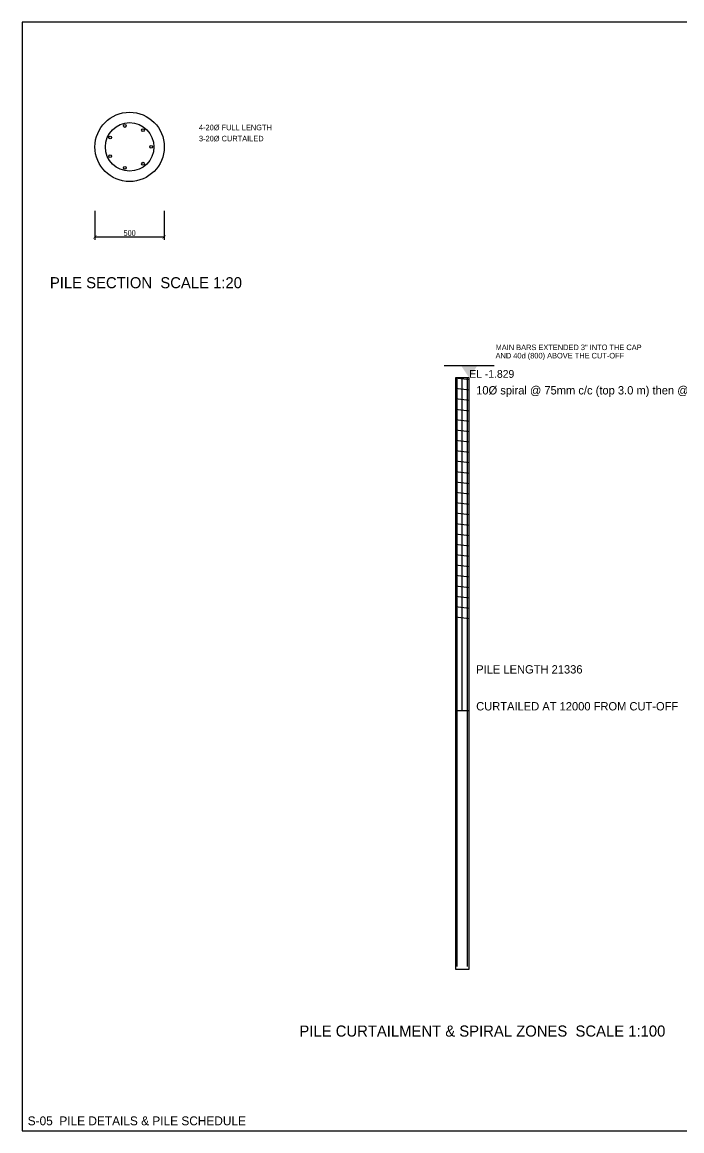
# Model space of a CAD drawing. Extents: x 1000 to 743527, y -207200 to 58857.
# Drawn here: x 348000 to 371792, y 1000 to 41000 of the extents above; entities that cross this region are included whole.
import ezdxf

# ---------------------------------------------------------------- set-up
doc = ezdxf.new("R2010")
doc.units = 0
for name, color, linetype in [('Dimension', 6, 'Continuous'), ('Foundation', 3, 'Continuous'), ('Rod-1', 6, 'Continuous'), ('Rod-2', 2, 'Continuous'), ('Rod-Stirrup', 3, 'Continuous'), ('Sheet', 7, 'Continuous'), ('Text-1', 7, 'Continuous'), ('Text-2', 7, 'Continuous')]:
    doc.layers.add(name, color=color, linetype=linetype)
doc.styles.add('OpenSansCondensed-Light', font='OpenSansCondensed-Light.ttf')
doc.dimstyles.new('EZDXF', dxfattribs={"dimtxt": 0.25, "dimasz": 0.175, "dimexe": 0.375, "dimexo": 0.125, "dimgap": 0.1, "dimtad": 1, "dimlfac": 100, "dimzin": 12, "dimdsep": 46, "dimtxsty": 'OpenSansCondensed-Light', "dimblk": 'ARCHTICK', "dimcen": 2.5, "dimazin": 3, "dimtfac": 0.5, "dimtmove": 2, "dimatfit": 3})

# ---------------------------------------------------------------- blocks, each defined once
blk = doc.blocks.new('_ARCHTICK')
at = {"color": 0, "linetype": 'BYBLOCK', "const_width": 0.15}
blk.add_lwpolyline([(-0.5, -0.5), (0.5, 0.5)], dxfattribs=at)
blk = doc.blocks.new('LEVEL_MARK')
at = {"layer": 'Text-1'}
blk.add_line((-900, 450), (900, 450), dxfattribs=at)
blk.add_solid([(0, 0), (-300, 450), (300, 450)], dxfattribs=at)
blk.add_attdef('LEVEL', (0, 0), '', height=280, dxfattribs=at)

msp = doc.modelspace()

# ---------------------------------------------------------------- linework, layer by layer
at = {"layer": 'Foundation'}
msp.add_lwpolyline([(363625, 6832), (364125, 6832), (364125, 28168), (363625, 28168)], close=True, dxfattribs=at)
msp.add_circle((351875, 36500), 1250, dxfattribs=at)
at = {"layer": 'Rod-1'}
for p, q in [((363685, 6932), (363685, 28168)), ((364065, 6932), (364065, 28168))]:
    msp.add_line(p, q, dxfattribs=at)
for centre in [(351702.5, 37255.6), (351176.7, 36836.3), (352358.2, 37105.9), (352650, 36500), (351176.7, 36163.7), (351702.5, 35744.4), (352358.2, 35894.1)]:
    msp.add_circle(centre, 50, dxfattribs=at)
at = {"layer": 'Rod-2'}
for p, q in [((363875, 16168), (363875, 28168)), ((363625, 16168), (364125, 16168))]:
    msp.add_line(p, q, dxfattribs=at)
at = {"layer": 'Rod-Stirrup'}
for p, q in [((363625, 28168), (364125, 28108)), ((363625, 27793), (364125, 27733)), ((363625, 27418), (364125, 27358)), ((363625, 27043), (364125, 26983)), ((363625, 26668), (364125, 26608)), ((363625, 26293), (364125, 26233)), ((363625, 25918), (364125, 25858)), ((363625, 25543), (364125, 25483)), ((363625, 25168), (364125, 25108)), ((363625, 24793), (364125, 24733)), ((363625, 24418), (364125, 24358)), ((363625, 24043), (364125, 23983)), ((363625, 23668), (364125, 23608)), ((363625, 23293), (364125, 23233)), ((363625, 22918), (364125, 22858)), ((363625, 22543), (364125, 22483)), ((363625, 22168), (364125, 22108)), ((363625, 21793), (364125, 21733)), ((363625, 21418), (364125, 21358)), ((363625, 21043), (364125, 20983)), ((363625, 20668), (364125, 20608)), ((363625, 20293), (364125, 20233)), ((363625, 19918), (364125, 19858)), ((363625, 19543), (364125, 19483))]:
    msp.add_line(p, q, dxfattribs=at)
msp.add_circle((351875, 36500), 875, dxfattribs=at)
at = {"layer": 'Sheet'}
msp.add_lwpolyline([(348000, 1000), (405400, 1000), (405400, 41000), (348000, 41000)], close=True, dxfattribs=at)

# ---------------------------------------------------------------- block references
at = {"layer": 'Text-1'}
msp.add_blockref('LEVEL_MARK', (364125, 28168), dxfattribs=at).add_auto_attribs({'LEVEL': 'EL -1.829'})

# ---------------------------------------------------------------- texts
at = {"layer": 'Sheet'}
for s, height, p in [('PILE SECTION  SCALE 1:20', 400, (349000, 31400)), ('PILE CURTAILMENT & SPIRAL ZONES  SCALE 1:100', 400, (358000, 4400)), ('S-05  PILE DETAILS & PILE SCHEDULE', 320, (348200, 1200))]:
    msp.add_text(s, height=height, dxfattribs=at).set_placement(p)
at = {"layer": 'Text-2'}
for s, height, p in [('4-20%%C FULL LENGTH', 200, (354375, 37100)), ('3-20%%C CURTAILED', 200, (354375, 36700)), ('MAIN BARS EXTENDED 3" INTO THE CAP', 200, (365075, 29168)), ('AND 40d (800) ABOVE THE CUT-OFF', 200, (365075, 28868)), ('10%%C spiral @ 75mm c/c (top 3.0 m) then @ 150', 300, (364375, 27568)), ('PILE LENGTH 21336', 300, (364375, 17500)), ('CURTAILED AT 12000 FROM CUT-OFF', 300, (364375, 16168))]:
    msp.add_text(s, height=height, dxfattribs=at).set_placement(p)

# ---------------------------------------------------------------- dimensions: what is measured, and where the dimension line sits
at = {"layer": 'Dimension'}
msp.add_linear_dim(base=(350625, 33250), p1=(350625, 34250), p2=(353125, 34250), text='500', dimstyle='EZDXF', override={"dimtxt": 200, "dimasz": 120, "dimexe": 100, "dimexo": 60, "dimgap": 40, "dimtad": 1, "dimtih": 1, "dimtoh": 1, "dimdec": 0, "dimlfac": 0.2}, dxfattribs=at).render()

doc.saveas('drawing.dxf')
